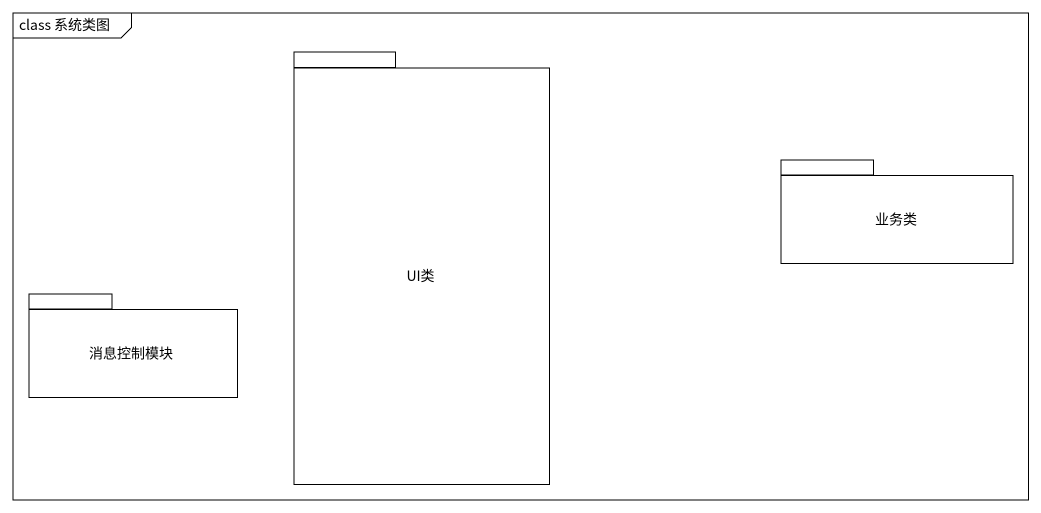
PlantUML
@startuml
mainframe class 系统类图
package UI类 {
}
package 业务类 {
}
package 消息控制模块 {
}
@enduml
